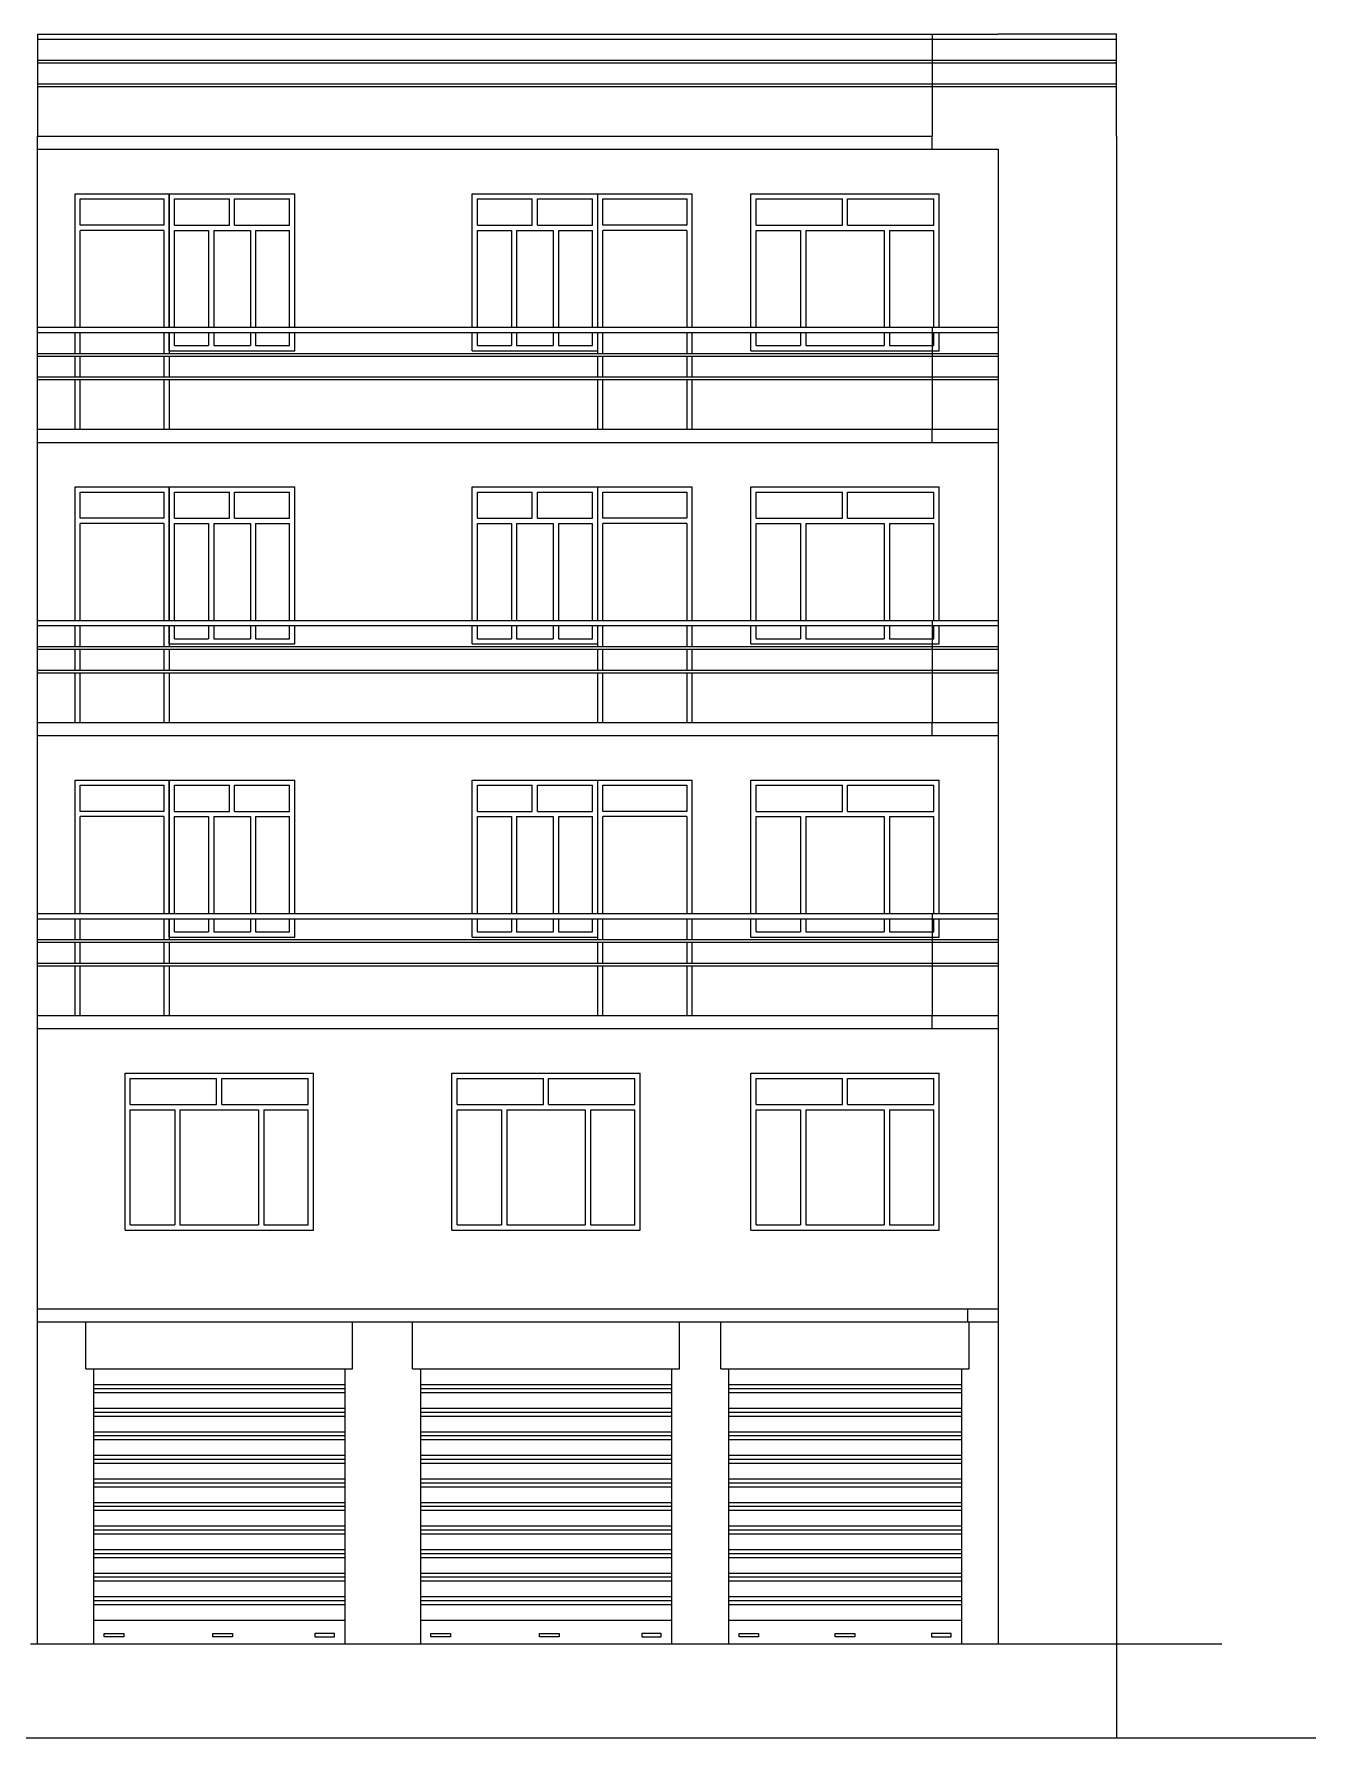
# Model space of a CAD drawing. Header units: inches. Extents: x 118463 to 132921, y -24238 to -19742.
# Drawn here: x 132431 to 132921, y -24185 to -23534 of the extents above; entities that cross this region are included whole.
import ezdxf

# ---------------------------------------------------------------- set-up
doc = ezdxf.new("R2010")
doc.units = ezdxf.units.IN
doc.header["$LTSCALE"] = 5
doc.header["$MEASUREMENT"] = 0
doc.layers.add('A-WALL', color=7, linetype='Continuous', lineweight=9)
doc.layers.add('win', color=5, linetype='Continuous', lineweight=18)
doc.layers.add('WALL', color=7, linetype='Continuous')

msp = doc.modelspace()

# ---------------------------------------------------------------- linework, layer by layer
at = {"layer": 'A-WALL', "ltscale": 5}
for p, q in [((132431.91, -23534.38), (132799.02, -23534.38)), ((132431.91, -23534.38), (132431.91, -23573.38)), ((132431.91, -23536.38), (132844.26, -23536.38)), ((132773.82, -23534.38), (132773.82, -23573.38)), ((132844.26, -23534.38), (132799.02, -23534.38)), ((132844.26, -23573.38), (132844.26, -23534.38)), ((132431.91, -23544.38), (132844.26, -23544.38)), ((132431.91, -23545.38), (132844.26, -23545.38)), ((132431.91, -23553.38), (132844.26, -23553.38)), ((132431.91, -23554.38), (132844.26, -23554.38)), ((132431.91, -23685.38), (132431.91, -23573.38)), ((132773.82, -23578.38), (132773.82, -23573.38)), ((132799.02, -23578.38), (132799.02, -23685.38)), ((132844.26, -23573.38), (132844.26, -23685.38)), ((132431.91, -23646.38), (132799.02, -23646.38)), ((132431.91, -23648.38), (132799.02, -23648.38)), ((132773.82, -23646.38), (132773.82, -23685.38)), ((132431.91, -23656.38), (132799.02, -23656.38)), ((132431.91, -23657.38), (132799.02, -23657.38)), ((132431.91, -23665.38), (132799.02, -23665.38)), ((132431.91, -23666.38), (132799.02, -23666.38)), ((132431.91, -23797.38), (132431.91, -23685.38)), ((132773.82, -23690.38), (132773.82, -23685.38)), ((132799.02, -23685.38), (132799.02, -23797.38)), ((132844.26, -23685.38), (132844.26, -23797.38)), ((132431.91, -23758.38), (132799.02, -23758.38)), ((132431.91, -23760.38), (132799.02, -23760.38)), ((132773.82, -23758.38), (132773.82, -23797.38)), ((132431.91, -23768.38), (132799.02, -23768.38)), ((132431.91, -23769.38), (132799.02, -23769.38)), ((132431.91, -23777.38), (132799.02, -23777.38)), ((132431.91, -23778.38), (132799.02, -23778.38)), ((132431.91, -23909.38), (132431.91, -23797.38)), ((132773.82, -23802.38), (132773.82, -23797.38)), ((132773.82, -23802.38), (132773.82, -23797.38)), ((132799.02, -23797.38), (132799.02, -23909.38)), ((132844.26, -23797.38), (132844.26, -23909.38)), ((132431.91, -23909.38), (132431.91, -23870.38)), ((132431.91, -23870.38), (132799.02, -23870.38)), ((132773.82, -23870.38), (132773.82, -23909.38)), ((132431.91, -23872.38), (132799.02, -23872.38)), ((132431.91, -23880.38), (132799.02, -23880.38)), ((132431.91, -23881.38), (132799.02, -23881.38)), ((132431.91, -23889.38), (132799.02, -23889.38)), ((132431.91, -23890.38), (132799.02, -23890.38)), ((132431.91, -24021.38), (132431.91, -23909.38)), ((132773.82, -23914.38), (132773.82, -23909.38)), ((132799.02, -23909.38), (132799.02, -24021.38)), ((132844.26, -23909.38), (132844.26, -24021.38)), ((132431.91, -24149.38), (132431.91, -24021.38)), ((132787.39, -24021.38), (132787.39, -24026.38)), ((132799.02, -24021.38), (132799.02, -24149.38)), ((132844.26, -24021.38), (132844.26, -24185.38)), ((131820.52, -24185.38), (132920.51, -24185.38))]:
    msp.add_line(p, q, dxfattribs=at)
at = {"layer": 'A-WALL', "color": 1, "ltscale": 5}
for p, q in [((132450.34, -24044.38), (132450.34, -24026.38)), ((132552.34, -24044.38), (132552.34, -24026.38)), ((132575.23, -24044.38), (132575.23, -24026.38)), ((132677.23, -24044.38), (132677.23, -24026.38)), ((132693.01, -24044.38), (132693.01, -24026.38)), ((132788.02, -24044.38), (132788.02, -24026.38)), ((132450.34, -24044.38), (132552.34, -24044.38)), ((132453.34, -24044.38), (132453.34, -24149.38)), ((132453.34, -24044.38), (132453.34, -24149.38)), ((132549.34, -24044.38), (132549.34, -24149.38)), ((132549.34, -24044.38), (132549.34, -24149.38)), ((132575.23, -24044.38), (132677.23, -24044.38)), ((132578.23, -24044.38), (132578.23, -24149.38)), ((132578.23, -24044.38), (132578.23, -24149.38)), ((132674.23, -24044.38), (132674.23, -24149.38)), ((132674.23, -24044.38), (132674.23, -24149.38)), ((132693.01, -24044.38), (132788.02, -24044.38)), ((132696.01, -24044.38), (132696.01, -24149.38)), ((132696.01, -24044.38), (132696.01, -24149.38)), ((132785.02, -24044.38), (132785.02, -24149.38)), ((132785.02, -24044.38), (132785.02, -24149.38)), ((132453.34, -24050.38), (132549.34, -24050.38)), ((132453.34, -24051.88), (132549.34, -24051.88)), ((132453.34, -24053.38), (132549.34, -24053.38)), ((132578.23, -24050.38), (132674.23, -24050.38)), ((132578.23, -24051.88), (132674.23, -24051.88)), ((132578.23, -24053.38), (132674.23, -24053.38)), ((132696.01, -24050.38), (132785.02, -24050.38)), ((132696.01, -24051.88), (132785.02, -24051.88)), ((132696.01, -24053.38), (132785.02, -24053.38)), ((132453.34, -24059.38), (132549.34, -24059.38)), ((132453.34, -24060.88), (132549.34, -24060.88)), ((132578.23, -24059.38), (132674.23, -24059.38)), ((132578.23, -24060.88), (132674.23, -24060.88)), ((132696.01, -24059.38), (132785.02, -24059.38)), ((132696.01, -24060.88), (132785.02, -24060.88)), ((132453.34, -24062.38), (132549.34, -24062.38)), ((132578.23, -24062.38), (132674.23, -24062.38)), ((132696.01, -24062.38), (132785.02, -24062.38)), ((132453.34, -24068.38), (132549.34, -24068.38)), ((132453.34, -24069.88), (132549.34, -24069.88)), ((132453.34, -24071.38), (132549.34, -24071.38)), ((132578.23, -24068.38), (132674.23, -24068.38)), ((132578.23, -24069.88), (132674.23, -24069.88)), ((132578.23, -24071.38), (132674.23, -24071.38)), ((132696.01, -24068.38), (132785.02, -24068.38)), ((132696.01, -24069.88), (132785.02, -24069.88)), ((132696.01, -24071.38), (132785.02, -24071.38)), ((132453.34, -24077.38), (132549.34, -24077.38)), ((132453.34, -24078.88), (132549.34, -24078.88)), ((132453.34, -24080.38), (132549.34, -24080.38)), ((132578.23, -24077.38), (132674.23, -24077.38)), ((132578.23, -24078.88), (132674.23, -24078.88)), ((132578.23, -24080.38), (132674.23, -24080.38)), ((132696.01, -24077.38), (132785.02, -24077.38)), ((132696.01, -24078.88), (132785.02, -24078.88)), ((132696.01, -24080.38), (132785.02, -24080.38)), ((132453.34, -24086.38), (132549.34, -24086.38)), ((132578.23, -24086.38), (132674.23, -24086.38)), ((132696.01, -24086.38), (132785.02, -24086.38)), ((132453.34, -24087.88), (132549.34, -24087.88)), ((132453.34, -24089.38), (132549.34, -24089.38)), ((132578.23, -24087.88), (132674.23, -24087.88)), ((132578.23, -24089.38), (132674.23, -24089.38)), ((132696.01, -24087.88), (132785.02, -24087.88)), ((132696.01, -24089.38), (132785.02, -24089.38)), ((132453.34, -24095.38), (132549.34, -24095.38)), ((132453.34, -24096.88), (132549.34, -24096.88)), ((132453.34, -24098.38), (132549.34, -24098.38)), ((132578.23, -24095.38), (132674.23, -24095.38)), ((132578.23, -24096.88), (132674.23, -24096.88)), ((132578.23, -24098.38), (132674.23, -24098.38)), ((132696.01, -24095.38), (132785.02, -24095.38)), ((132696.01, -24096.88), (132785.02, -24096.88)), ((132696.01, -24098.38), (132785.02, -24098.38)), ((132453.34, -24104.38), (132549.34, -24104.38)), ((132453.34, -24105.88), (132549.34, -24105.88)), ((132578.23, -24104.38), (132674.23, -24104.38)), ((132578.23, -24105.88), (132674.23, -24105.88)), ((132696.01, -24104.38), (132785.02, -24104.38)), ((132696.01, -24105.88), (132785.02, -24105.88)), ((132453.34, -24107.38), (132549.34, -24107.38)), ((132578.23, -24107.38), (132674.23, -24107.38)), ((132696.01, -24107.38), (132785.02, -24107.38)), ((132453.34, -24113.38), (132549.34, -24113.38)), ((132453.34, -24114.88), (132549.34, -24114.88)), ((132453.34, -24116.38), (132549.34, -24116.38)), ((132578.23, -24113.38), (132674.23, -24113.38)), ((132578.23, -24114.88), (132674.23, -24114.88)), ((132578.23, -24116.38), (132674.23, -24116.38)), ((132696.01, -24113.38), (132785.02, -24113.38)), ((132696.01, -24114.88), (132785.02, -24114.88)), ((132696.01, -24116.38), (132785.02, -24116.38)), ((132453.34, -24122.38), (132549.34, -24122.38)), ((132453.34, -24123.88), (132549.34, -24123.88)), ((132453.34, -24125.38), (132549.34, -24125.38)), ((132578.23, -24122.38), (132674.23, -24122.38)), ((132578.23, -24123.88), (132674.23, -24123.88)), ((132578.23, -24125.38), (132674.23, -24125.38)), ((132696.01, -24122.38), (132785.02, -24122.38)), ((132696.01, -24123.88), (132785.02, -24123.88)), ((132696.01, -24125.38), (132785.02, -24125.38)), ((132453.34, -24131.38), (132549.34, -24131.38)), ((132578.23, -24131.38), (132674.23, -24131.38)), ((132696.01, -24131.38), (132785.02, -24131.38)), ((132453.34, -24132.88), (132549.34, -24132.88)), ((132453.34, -24134.38), (132549.34, -24134.38)), ((132578.23, -24132.88), (132674.23, -24132.88)), ((132578.23, -24134.38), (132674.23, -24134.38)), ((132696.01, -24132.88), (132785.02, -24132.88)), ((132696.01, -24134.38), (132785.02, -24134.38)), ((132453.34, -24140.38), (132549.34, -24140.38)), ((132578.23, -24140.38), (132674.23, -24140.38)), ((132696.01, -24140.38), (132785.02, -24140.38))]:
    msp.add_line(p, q, dxfattribs=at)
for points in [[(132457.34, -24145.45), (132464.83, -24145.45), (132464.83, -24146.78), (132457.34, -24146.78)], [(132498.89, -24145.45), (132506.37, -24145.45), (132506.37, -24146.78), (132498.89, -24146.78)], [(132545.42, -24145.45), (132537.94, -24145.45), (132537.94, -24146.78), (132545.42, -24146.78)], [(132582.23, -24145.45), (132589.72, -24145.45), (132589.72, -24146.78), (132582.23, -24146.78)], [(132623.78, -24145.45), (132631.26, -24145.45), (132631.26, -24146.78), (132623.78, -24146.78)], [(132670.31, -24145.45), (132662.82, -24145.45), (132662.82, -24146.78), (132670.31, -24146.78)], [(132700.01, -24145.45), (132707.5, -24145.45), (132707.5, -24146.78), (132700.01, -24146.78)], [(132736.78, -24145.45), (132744.26, -24145.45), (132744.26, -24146.78), (132736.78, -24146.78)], [(132781.1, -24145.45), (132773.62, -24145.45), (132773.62, -24146.78), (132781.1, -24146.78)]]:
    msp.add_lwpolyline(points, close=True, dxfattribs=at)
at = {"layer": 'WALL', "color": 2, "linetype": 'ByBlock', "ltscale": 5}
for p, q in [((132431.91, -23573.38), (132773.82, -23573.38)), ((132431.91, -23578.38), (132799.02, -23578.38)), ((132431.91, -23685.38), (132799.02, -23685.38)), ((132431.91, -23690.38), (132799.02, -23690.38)), ((132431.91, -23797.38), (132799.02, -23797.38)), ((132431.91, -23802.38), (132799.02, -23802.38)), ((132431.91, -23909.38), (132799.02, -23909.38)), ((132431.91, -23914.38), (132799.02, -23914.38)), ((132431.91, -24021.38), (132799.02, -24021.38)), ((132431.91, -24026.38), (132799.02, -24026.38)), ((132429.26, -24149.38), (132884.51, -24149.38))]:
    msp.add_line(p, q, dxfattribs=at)
at = {"layer": 'win'}
for p, q in [((132446.24, -23595.38), (132482.24, -23595.38)), ((132446.24, -23646.38), (132446.24, -23595.38)), ((132448.24, -23597.38), (132480.24, -23597.38)), ((132448.24, -23607.38), (132448.24, -23597.38)), ((132480.24, -23597.38), (132480.24, -23607.38)), ((132482.24, -23595.38), (132530.24, -23595.38)), ((132482.24, -23646.38), (132482.24, -23595.38)), ((132482.24, -23595.38), (132482.24, -23646.38)), ((132484.24, -23597.38), (132505.24, -23597.38)), ((132484.24, -23607.38), (132484.24, -23597.38)), ((132505.24, -23607.38), (132505.24, -23597.38)), ((132507.24, -23597.38), (132528.24, -23597.38)), ((132507.24, -23607.38), (132507.24, -23597.38)), ((132528.24, -23607.38), (132528.24, -23597.38)), ((132530.24, -23646.38), (132530.24, -23595.38)), ((132598.01, -23595.38), (132646.01, -23595.38)), ((132598.01, -23646.38), (132598.01, -23595.38)), ((132600.01, -23597.38), (132621.01, -23597.38)), ((132600.01, -23607.38), (132600.01, -23597.38)), ((132621.01, -23607.38), (132621.01, -23597.38)), ((132623.01, -23597.38), (132644.01, -23597.38)), ((132623.01, -23607.38), (132623.01, -23597.38)), ((132644.01, -23607.38), (132644.01, -23597.38)), ((132646.01, -23646.38), (132646.01, -23595.38)), ((132646.01, -23595.38), (132682.01, -23595.38)), ((132646.01, -23646.38), (132646.01, -23595.38)), ((132648.01, -23597.38), (132680.01, -23597.38)), ((132648.01, -23607.38), (132648.01, -23597.38)), ((132680.01, -23597.38), (132680.01, -23607.38)), ((132682.01, -23595.38), (132682.01, -23646.38)), ((132704.52, -23595.38), (132776.52, -23595.38)), ((132704.52, -23646.38), (132704.52, -23595.38)), ((132706.52, -23597.38), (132739.52, -23597.38)), ((132706.52, -23607.38), (132706.52, -23597.38)), ((132739.52, -23607.38), (132739.52, -23597.38)), ((132741.52, -23597.38), (132774.52, -23597.38)), ((132741.52, -23607.38), (132741.52, -23597.38)), ((132774.52, -23607.38), (132774.52, -23597.38)), ((132776.52, -23646.38), (132776.52, -23595.38)), ((132480.24, -23607.38), (132448.24, -23607.38)), ((132448.24, -23646.38), (132448.24, -23609.38)), ((132480.24, -23609.38), (132448.24, -23609.38)), ((132480.24, -23609.38), (132480.24, -23646.38)), ((132484.24, -23607.38), (132505.24, -23607.38)), ((132484.24, -23609.38), (132497.24, -23609.38)), ((132484.24, -23646.38), (132484.24, -23609.38)), ((132497.24, -23609.38), (132497.24, -23646.38)), ((132499.24, -23609.38), (132513.24, -23609.38)), ((132499.24, -23609.38), (132499.24, -23646.38)), ((132507.24, -23607.38), (132528.24, -23607.38)), ((132513.24, -23609.38), (132513.24, -23646.38)), ((132515.24, -23609.38), (132528.24, -23609.38)), ((132515.24, -23609.38), (132515.24, -23646.38)), ((132528.24, -23646.38), (132528.24, -23609.38)), ((132600.01, -23607.38), (132621.01, -23607.38)), ((132600.01, -23609.38), (132613.01, -23609.38)), ((132600.01, -23646.38), (132600.01, -23609.38)), ((132613.01, -23609.38), (132613.01, -23646.38)), ((132615.01, -23609.38), (132629.01, -23609.38)), ((132615.01, -23609.38), (132615.01, -23646.38)), ((132623.01, -23607.38), (132644.01, -23607.38)), ((132629.01, -23609.38), (132629.01, -23646.38)), ((132631.01, -23609.38), (132644.01, -23609.38)), ((132631.01, -23609.38), (132631.01, -23646.38)), ((132644.01, -23646.38), (132644.01, -23609.38)), ((132680.01, -23607.38), (132648.01, -23607.38)), ((132648.01, -23646.38), (132648.01, -23609.38)), ((132680.01, -23609.38), (132648.01, -23609.38)), ((132680.01, -23609.38), (132680.01, -23646.38)), ((132706.52, -23607.38), (132739.52, -23607.38)), ((132706.52, -23609.38), (132723.52, -23609.38)), ((132706.52, -23646.38), (132706.52, -23609.38)), ((132723.52, -23609.38), (132723.52, -23646.38)), ((132725.52, -23609.38), (132755.52, -23609.38)), ((132725.52, -23609.38), (132725.52, -23646.38)), ((132741.52, -23607.38), (132774.52, -23607.38)), ((132755.52, -23609.38), (132755.52, -23646.38)), ((132757.52, -23609.38), (132774.52, -23609.38)), ((132757.52, -23609.38), (132757.52, -23646.38)), ((132774.52, -23646.38), (132774.52, -23609.38)), ((132446.24, -23656.38), (132446.24, -23648.38)), ((132448.24, -23656.38), (132448.24, -23648.38)), ((132480.24, -23648.38), (132480.24, -23656.38)), ((132482.24, -23655.38), (132482.24, -23648.38)), ((132482.24, -23648.38), (132482.24, -23656.38)), ((132484.24, -23653.38), (132484.24, -23648.38)), ((132497.24, -23648.38), (132497.24, -23653.38)), ((132499.24, -23648.38), (132499.24, -23653.38)), ((132513.24, -23648.38), (132513.24, -23653.38)), ((132515.24, -23648.38), (132515.24, -23653.38)), ((132528.24, -23653.38), (132528.24, -23648.38)), ((132530.24, -23655.38), (132530.24, -23648.38)), ((132598.01, -23655.38), (132598.01, -23648.38)), ((132600.01, -23653.38), (132600.01, -23648.38)), ((132613.01, -23648.38), (132613.01, -23653.38)), ((132615.01, -23648.38), (132615.01, -23653.38)), ((132629.01, -23648.38), (132629.01, -23653.38)), ((132631.01, -23648.38), (132631.01, -23653.38)), ((132644.01, -23653.38), (132644.01, -23648.38)), ((132646.01, -23655.38), (132646.01, -23648.38)), ((132646.01, -23656.38), (132646.01, -23648.38)), ((132648.01, -23656.38), (132648.01, -23648.38)), ((132680.01, -23648.38), (132680.01, -23656.38)), ((132682.01, -23648.38), (132682.01, -23656.38)), ((132704.52, -23655.38), (132704.52, -23648.38)), ((132706.52, -23653.38), (132706.52, -23648.38)), ((132723.52, -23648.38), (132723.52, -23653.38)), ((132725.52, -23648.38), (132725.52, -23653.38)), ((132755.52, -23648.38), (132755.52, -23653.38)), ((132757.52, -23648.38), (132757.52, -23653.38)), ((132774.52, -23653.38), (132774.52, -23648.38)), ((132776.52, -23655.38), (132776.52, -23648.38)), ((132482.24, -23655.38), (132530.24, -23655.38)), ((132484.24, -23653.38), (132497.24, -23653.38)), ((132499.24, -23653.38), (132513.24, -23653.38)), ((132515.24, -23653.38), (132528.24, -23653.38)), ((132598.01, -23655.38), (132646.01, -23655.38)), ((132600.01, -23653.38), (132613.01, -23653.38)), ((132615.01, -23653.38), (132629.01, -23653.38)), ((132631.01, -23653.38), (132644.01, -23653.38)), ((132704.52, -23655.38), (132776.52, -23655.38)), ((132706.52, -23653.38), (132723.52, -23653.38)), ((132725.52, -23653.38), (132755.52, -23653.38)), ((132757.52, -23653.38), (132774.52, -23653.38)), ((132446.24, -23665.38), (132446.24, -23657.38)), ((132448.24, -23665.38), (132448.24, -23657.38)), ((132480.24, -23657.38), (132480.24, -23665.38)), ((132482.24, -23657.38), (132482.24, -23665.38)), ((132646.01, -23665.38), (132646.01, -23657.38)), ((132648.01, -23665.38), (132648.01, -23657.38)), ((132680.01, -23657.38), (132680.01, -23665.38)), ((132682.01, -23657.38), (132682.01, -23665.38)), ((132446.24, -23685.38), (132446.24, -23666.38)), ((132448.24, -23685.38), (132448.24, -23666.38)), ((132480.24, -23666.38), (132480.24, -23685.38)), ((132482.24, -23666.38), (132482.24, -23685.38)), ((132646.01, -23685.38), (132646.01, -23666.38)), ((132648.01, -23685.38), (132648.01, -23666.38)), ((132680.01, -23666.38), (132680.01, -23685.38)), ((132682.01, -23666.38), (132682.01, -23685.38)), ((132446.24, -23707.38), (132482.24, -23707.38)), ((132446.24, -23758.38), (132446.24, -23707.38)), ((132448.24, -23709.38), (132480.24, -23709.38)), ((132448.24, -23719.38), (132448.24, -23709.38)), ((132480.24, -23709.38), (132480.24, -23719.38)), ((132482.24, -23707.38), (132530.24, -23707.38)), ((132482.24, -23758.38), (132482.24, -23707.38)), ((132482.24, -23707.38), (132482.24, -23758.38)), ((132484.24, -23709.38), (132505.24, -23709.38)), ((132484.24, -23719.38), (132484.24, -23709.38)), ((132505.24, -23719.38), (132505.24, -23709.38)), ((132507.24, -23709.38), (132528.24, -23709.38)), ((132507.24, -23719.38), (132507.24, -23709.38)), ((132528.24, -23719.38), (132528.24, -23709.38)), ((132530.24, -23758.38), (132530.24, -23707.38)), ((132598.01, -23707.38), (132646.01, -23707.38)), ((132598.01, -23758.38), (132598.01, -23707.38)), ((132600.01, -23709.38), (132621.01, -23709.38)), ((132600.01, -23719.38), (132600.01, -23709.38)), ((132621.01, -23719.38), (132621.01, -23709.38)), ((132623.01, -23709.38), (132644.01, -23709.38)), ((132623.01, -23719.38), (132623.01, -23709.38)), ((132644.01, -23719.38), (132644.01, -23709.38)), ((132646.01, -23758.38), (132646.01, -23707.38)), ((132646.01, -23707.38), (132682.01, -23707.38)), ((132646.01, -23758.38), (132646.01, -23707.38)), ((132648.01, -23709.38), (132680.01, -23709.38)), ((132648.01, -23719.38), (132648.01, -23709.38)), ((132680.01, -23709.38), (132680.01, -23719.38)), ((132682.01, -23707.38), (132682.01, -23758.38)), ((132704.52, -23707.38), (132776.52, -23707.38)), ((132704.52, -23758.38), (132704.52, -23707.38)), ((132706.52, -23709.38), (132739.52, -23709.38)), ((132706.52, -23719.38), (132706.52, -23709.38)), ((132739.52, -23719.38), (132739.52, -23709.38)), ((132741.52, -23709.38), (132774.52, -23709.38)), ((132741.52, -23719.38), (132741.52, -23709.38)), ((132774.52, -23719.38), (132774.52, -23709.38)), ((132776.52, -23758.38), (132776.52, -23707.38)), ((132480.24, -23719.38), (132448.24, -23719.38)), ((132448.24, -23758.38), (132448.24, -23721.38)), ((132480.24, -23721.38), (132448.24, -23721.38)), ((132480.24, -23721.38), (132480.24, -23758.38)), ((132484.24, -23719.38), (132505.24, -23719.38)), ((132484.24, -23721.38), (132497.24, -23721.38)), ((132484.24, -23758.38), (132484.24, -23721.38)), ((132497.24, -23721.38), (132497.24, -23758.38)), ((132499.24, -23721.38), (132513.24, -23721.38)), ((132499.24, -23721.38), (132499.24, -23758.38)), ((132507.24, -23719.38), (132528.24, -23719.38)), ((132513.24, -23721.38), (132513.24, -23758.38)), ((132515.24, -23721.38), (132528.24, -23721.38)), ((132515.24, -23721.38), (132515.24, -23758.38)), ((132528.24, -23758.38), (132528.24, -23721.38)), ((132600.01, -23719.38), (132621.01, -23719.38)), ((132600.01, -23721.38), (132613.01, -23721.38)), ((132600.01, -23758.38), (132600.01, -23721.38)), ((132613.01, -23721.38), (132613.01, -23758.38)), ((132615.01, -23721.38), (132629.01, -23721.38)), ((132615.01, -23721.38), (132615.01, -23758.38)), ((132623.01, -23719.38), (132644.01, -23719.38)), ((132629.01, -23721.38), (132629.01, -23758.38)), ((132631.01, -23721.38), (132644.01, -23721.38)), ((132631.01, -23721.38), (132631.01, -23758.38)), ((132644.01, -23758.38), (132644.01, -23721.38)), ((132680.01, -23719.38), (132648.01, -23719.38)), ((132648.01, -23758.38), (132648.01, -23721.38)), ((132680.01, -23721.38), (132648.01, -23721.38)), ((132680.01, -23721.38), (132680.01, -23758.38)), ((132706.52, -23719.38), (132739.52, -23719.38)), ((132706.52, -23721.38), (132723.52, -23721.38)), ((132706.52, -23758.38), (132706.52, -23721.38)), ((132723.52, -23721.38), (132723.52, -23758.38)), ((132725.52, -23721.38), (132755.52, -23721.38)), ((132725.52, -23721.38), (132725.52, -23758.38)), ((132741.52, -23719.38), (132774.52, -23719.38)), ((132755.52, -23721.38), (132755.52, -23758.38)), ((132757.52, -23721.38), (132774.52, -23721.38)), ((132757.52, -23721.38), (132757.52, -23758.38)), ((132774.52, -23758.38), (132774.52, -23721.38)), ((132446.24, -23768.38), (132446.24, -23760.38)), ((132448.24, -23768.38), (132448.24, -23760.38)), ((132480.24, -23760.38), (132480.24, -23768.38)), ((132482.24, -23767.38), (132482.24, -23760.38)), ((132482.24, -23760.38), (132482.24, -23768.38)), ((132484.24, -23765.38), (132484.24, -23760.38)), ((132497.24, -23760.38), (132497.24, -23765.38)), ((132499.24, -23760.38), (132499.24, -23765.38)), ((132513.24, -23760.38), (132513.24, -23765.38)), ((132515.24, -23760.38), (132515.24, -23765.38)), ((132528.24, -23765.38), (132528.24, -23760.38)), ((132530.24, -23767.38), (132530.24, -23760.38)), ((132598.01, -23767.38), (132598.01, -23760.38)), ((132600.01, -23765.38), (132600.01, -23760.38)), ((132613.01, -23760.38), (132613.01, -23765.38)), ((132615.01, -23760.38), (132615.01, -23765.38)), ((132629.01, -23760.38), (132629.01, -23765.38)), ((132631.01, -23760.38), (132631.01, -23765.38)), ((132644.01, -23765.38), (132644.01, -23760.38)), ((132646.01, -23767.38), (132646.01, -23760.38)), ((132646.01, -23768.38), (132646.01, -23760.38)), ((132648.01, -23768.38), (132648.01, -23760.38)), ((132680.01, -23760.38), (132680.01, -23768.38)), ((132682.01, -23760.38), (132682.01, -23768.38)), ((132704.52, -23767.38), (132704.52, -23760.38)), ((132706.52, -23765.38), (132706.52, -23760.38)), ((132723.52, -23760.38), (132723.52, -23765.38)), ((132725.52, -23760.38), (132725.52, -23765.38)), ((132755.52, -23760.38), (132755.52, -23765.38)), ((132757.52, -23760.38), (132757.52, -23765.38)), ((132774.52, -23765.38), (132774.52, -23760.38)), ((132776.52, -23767.38), (132776.52, -23760.38)), ((132482.24, -23767.38), (132530.24, -23767.38)), ((132484.24, -23765.38), (132497.24, -23765.38)), ((132499.24, -23765.38), (132513.24, -23765.38)), ((132515.24, -23765.38), (132528.24, -23765.38)), ((132598.01, -23767.38), (132646.01, -23767.38)), ((132600.01, -23765.38), (132613.01, -23765.38)), ((132615.01, -23765.38), (132629.01, -23765.38)), ((132631.01, -23765.38), (132644.01, -23765.38)), ((132704.52, -23767.38), (132776.52, -23767.38)), ((132706.52, -23765.38), (132723.52, -23765.38)), ((132725.52, -23765.38), (132755.52, -23765.38)), ((132757.52, -23765.38), (132774.52, -23765.38)), ((132446.24, -23777.38), (132446.24, -23769.38)), ((132448.24, -23777.38), (132448.24, -23769.38)), ((132480.24, -23769.38), (132480.24, -23777.38)), ((132482.24, -23769.38), (132482.24, -23777.38)), ((132646.01, -23777.38), (132646.01, -23769.38)), ((132648.01, -23777.38), (132648.01, -23769.38)), ((132680.01, -23769.38), (132680.01, -23777.38)), ((132682.01, -23769.38), (132682.01, -23777.38)), ((132446.24, -23797.38), (132446.24, -23778.38)), ((132448.24, -23797.38), (132448.24, -23778.38)), ((132480.24, -23778.38), (132480.24, -23797.38)), ((132482.24, -23778.38), (132482.24, -23797.38)), ((132646.01, -23797.38), (132646.01, -23778.38)), ((132648.01, -23797.38), (132648.01, -23778.38)), ((132680.01, -23778.38), (132680.01, -23797.38)), ((132682.01, -23778.38), (132682.01, -23797.38)), ((132446.24, -23819.38), (132482.24, -23819.38)), ((132446.24, -23870.38), (132446.24, -23819.38)), ((132482.24, -23819.38), (132530.24, -23819.38)), ((132482.24, -23819.38), (132482.24, -23870.38)), ((132482.24, -23870.38), (132482.24, -23819.38)), ((132530.24, -23870.38), (132530.24, -23819.38)), ((132598.01, -23819.38), (132646.01, -23819.38)), ((132598.01, -23870.38), (132598.01, -23819.38)), ((132646.01, -23819.38), (132682.01, -23819.38)), ((132646.01, -23870.38), (132646.01, -23819.38)), ((132646.01, -23870.38), (132646.01, -23819.38)), ((132682.01, -23819.38), (132682.01, -23870.38)), ((132704.52, -23819.38), (132776.52, -23819.38)), ((132704.52, -23870.38), (132704.52, -23819.38)), ((132776.52, -23870.38), (132776.52, -23819.38)), ((132448.24, -23821.38), (132480.24, -23821.38)), ((132448.24, -23831.38), (132448.24, -23821.38)), ((132480.24, -23821.38), (132480.24, -23831.38)), ((132484.24, -23821.38), (132505.24, -23821.38)), ((132484.24, -23831.38), (132484.24, -23821.38)), ((132505.24, -23831.38), (132505.24, -23821.38)), ((132507.24, -23821.38), (132528.24, -23821.38)), ((132507.24, -23831.38), (132507.24, -23821.38)), ((132528.24, -23831.38), (132528.24, -23821.38)), ((132600.01, -23821.38), (132621.01, -23821.38)), ((132600.01, -23831.38), (132600.01, -23821.38)), ((132621.01, -23831.38), (132621.01, -23821.38)), ((132623.01, -23821.38), (132644.01, -23821.38)), ((132623.01, -23831.38), (132623.01, -23821.38)), ((132644.01, -23831.38), (132644.01, -23821.38)), ((132648.01, -23821.38), (132680.01, -23821.38)), ((132648.01, -23831.38), (132648.01, -23821.38)), ((132680.01, -23821.38), (132680.01, -23831.38)), ((132706.52, -23821.38), (132739.52, -23821.38)), ((132706.52, -23831.38), (132706.52, -23821.38)), ((132739.52, -23831.38), (132739.52, -23821.38)), ((132741.52, -23821.38), (132774.52, -23821.38)), ((132741.52, -23831.38), (132741.52, -23821.38)), ((132774.52, -23831.38), (132774.52, -23821.38)), ((132480.24, -23831.38), (132448.24, -23831.38)), ((132484.24, -23831.38), (132505.24, -23831.38)), ((132507.24, -23831.38), (132528.24, -23831.38)), ((132600.01, -23831.38), (132621.01, -23831.38)), ((132623.01, -23831.38), (132644.01, -23831.38)), ((132680.01, -23831.38), (132648.01, -23831.38)), ((132706.52, -23831.38), (132739.52, -23831.38)), ((132741.52, -23831.38), (132774.52, -23831.38)), ((132480.24, -23833.38), (132448.24, -23833.38)), ((132448.24, -23870.38), (132448.24, -23833.38)), ((132480.24, -23833.38), (132480.24, -23870.38)), ((132484.24, -23833.38), (132497.24, -23833.38)), ((132484.24, -23870.38), (132484.24, -23833.38)), ((132497.24, -23833.38), (132497.24, -23870.38)), ((132499.24, -23833.38), (132513.24, -23833.38)), ((132499.24, -23833.38), (132499.24, -23870.38)), ((132513.24, -23833.38), (132513.24, -23870.38)), ((132515.24, -23833.38), (132528.24, -23833.38)), ((132515.24, -23833.38), (132515.24, -23870.38)), ((132528.24, -23870.38), (132528.24, -23833.38)), ((132600.01, -23833.38), (132613.01, -23833.38)), ((132600.01, -23870.38), (132600.01, -23833.38)), ((132613.01, -23833.38), (132613.01, -23870.38)), ((132615.01, -23833.38), (132629.01, -23833.38)), ((132615.01, -23833.38), (132615.01, -23870.38)), ((132629.01, -23833.38), (132629.01, -23870.38)), ((132631.01, -23833.38), (132644.01, -23833.38)), ((132631.01, -23833.38), (132631.01, -23870.38)), ((132644.01, -23870.38), (132644.01, -23833.38)), ((132680.01, -23833.38), (132648.01, -23833.38)), ((132648.01, -23870.38), (132648.01, -23833.38)), ((132680.01, -23833.38), (132680.01, -23870.38)), ((132706.52, -23833.38), (132723.52, -23833.38)), ((132706.52, -23870.38), (132706.52, -23833.38)), ((132723.52, -23833.38), (132723.52, -23870.38)), ((132725.52, -23833.38), (132755.52, -23833.38)), ((132725.52, -23833.38), (132725.52, -23870.38)), ((132755.52, -23833.38), (132755.52, -23870.38)), ((132757.52, -23833.38), (132774.52, -23833.38)), ((132757.52, -23833.38), (132757.52, -23870.38)), ((132774.52, -23870.38), (132774.52, -23833.38)), ((132446.24, -23880.38), (132446.24, -23872.38)), ((132448.24, -23880.38), (132448.24, -23872.38)), ((132480.24, -23872.38), (132480.24, -23880.38)), ((132482.24, -23879.38), (132482.24, -23872.38)), ((132482.24, -23872.38), (132482.24, -23880.38)), ((132484.24, -23877.38), (132484.24, -23872.38)), ((132484.24, -23877.38), (132497.24, -23877.38)), ((132497.24, -23872.38), (132497.24, -23877.38)), ((132499.24, -23872.38), (132499.24, -23877.38)), ((132499.24, -23877.38), (132513.24, -23877.38)), ((132513.24, -23872.38), (132513.24, -23877.38)), ((132515.24, -23872.38), (132515.24, -23877.38)), ((132515.24, -23877.38), (132528.24, -23877.38)), ((132528.24, -23877.38), (132528.24, -23872.38)), ((132530.24, -23879.38), (132530.24, -23872.38)), ((132598.01, -23879.38), (132598.01, -23872.38)), ((132600.01, -23877.38), (132600.01, -23872.38)), ((132600.01, -23877.38), (132613.01, -23877.38)), ((132613.01, -23872.38), (132613.01, -23877.38)), ((132615.01, -23872.38), (132615.01, -23877.38)), ((132615.01, -23877.38), (132629.01, -23877.38)), ((132629.01, -23872.38), (132629.01, -23877.38)), ((132631.01, -23872.38), (132631.01, -23877.38)), ((132631.01, -23877.38), (132644.01, -23877.38)), ((132644.01, -23877.38), (132644.01, -23872.38)), ((132646.01, -23879.38), (132646.01, -23872.38)), ((132646.01, -23880.38), (132646.01, -23872.38)), ((132648.01, -23880.38), (132648.01, -23872.38)), ((132680.01, -23872.38), (132680.01, -23880.38)), ((132682.01, -23872.38), (132682.01, -23880.38)), ((132704.52, -23879.38), (132704.52, -23872.38)), ((132706.52, -23877.38), (132706.52, -23872.38)), ((132706.52, -23877.38), (132723.52, -23877.38)), ((132723.52, -23872.38), (132723.52, -23877.38)), ((132725.52, -23872.38), (132725.52, -23877.38)), ((132725.52, -23877.38), (132755.52, -23877.38)), ((132755.52, -23872.38), (132755.52, -23877.38)), ((132757.52, -23872.38), (132757.52, -23877.38)), ((132757.52, -23877.38), (132774.52, -23877.38)), ((132774.52, -23877.38), (132774.52, -23872.38)), ((132776.52, -23879.38), (132776.52, -23872.38)), ((132446.24, -23889.38), (132446.24, -23881.38)), ((132448.24, -23889.38), (132448.24, -23881.38)), ((132480.24, -23881.38), (132480.24, -23889.38)), ((132482.24, -23879.38), (132530.24, -23879.38)), ((132482.24, -23881.38), (132482.24, -23889.38)), ((132598.01, -23879.38), (132646.01, -23879.38)), ((132646.01, -23889.38), (132646.01, -23881.38)), ((132648.01, -23889.38), (132648.01, -23881.38)), ((132680.01, -23881.38), (132680.01, -23889.38)), ((132682.01, -23881.38), (132682.01, -23889.38)), ((132704.52, -23879.38), (132776.52, -23879.38)), ((132446.24, -23909.38), (132446.24, -23890.38)), ((132448.24, -23909.38), (132448.24, -23890.38)), ((132480.24, -23890.38), (132480.24, -23909.38)), ((132482.24, -23890.38), (132482.24, -23909.38)), ((132646.01, -23909.38), (132646.01, -23890.38)), ((132648.01, -23909.38), (132648.01, -23890.38)), ((132680.01, -23890.38), (132680.01, -23909.38)), ((132682.01, -23890.38), (132682.01, -23909.38)), ((132465.34, -23931.38), (132537.34, -23931.38)), ((132465.34, -23991.38), (132465.34, -23931.38)), ((132467.34, -23933.38), (132500.34, -23933.38)), ((132467.34, -23943.38), (132467.34, -23933.38)), ((132500.34, -23943.38), (132500.34, -23933.38)), ((132502.34, -23933.38), (132535.34, -23933.38)), ((132502.34, -23943.38), (132502.34, -23933.38)), ((132535.34, -23943.38), (132535.34, -23933.38)), ((132537.34, -23991.38), (132537.34, -23931.38)), ((132590.23, -23931.38), (132662.23, -23931.38)), ((132590.23, -23991.38), (132590.23, -23931.38)), ((132592.23, -23933.38), (132625.23, -23933.38)), ((132592.23, -23943.38), (132592.23, -23933.38)), ((132625.23, -23943.38), (132625.23, -23933.38)), ((132627.23, -23933.38), (132660.23, -23933.38)), ((132627.23, -23943.38), (132627.23, -23933.38)), ((132660.23, -23943.38), (132660.23, -23933.38)), ((132662.23, -23991.38), (132662.23, -23931.38)), ((132704.52, -23931.38), (132776.52, -23931.38)), ((132704.52, -23991.38), (132704.52, -23931.38)), ((132706.52, -23933.38), (132739.52, -23933.38)), ((132706.52, -23943.38), (132706.52, -23933.38)), ((132739.52, -23943.38), (132739.52, -23933.38)), ((132741.52, -23933.38), (132774.52, -23933.38)), ((132741.52, -23943.38), (132741.52, -23933.38)), ((132774.52, -23943.38), (132774.52, -23933.38)), ((132776.52, -23991.38), (132776.52, -23931.38)), ((132467.34, -23943.38), (132500.34, -23943.38)), ((132502.34, -23943.38), (132535.34, -23943.38)), ((132592.23, -23943.38), (132625.23, -23943.38)), ((132627.23, -23943.38), (132660.23, -23943.38)), ((132706.52, -23943.38), (132739.52, -23943.38)), ((132741.52, -23943.38), (132774.52, -23943.38)), ((132467.34, -23945.38), (132484.34, -23945.38)), ((132467.34, -23989.38), (132467.34, -23945.38)), ((132484.34, -23945.38), (132484.34, -23989.38)), ((132486.34, -23945.38), (132516.34, -23945.38)), ((132486.34, -23945.38), (132486.34, -23989.38)), ((132516.34, -23945.38), (132516.34, -23989.38)), ((132518.34, -23945.38), (132535.34, -23945.38)), ((132518.34, -23945.38), (132518.34, -23989.38)), ((132535.34, -23989.38), (132535.34, -23945.38)), ((132592.23, -23945.38), (132609.23, -23945.38)), ((132592.23, -23989.38), (132592.23, -23945.38)), ((132609.23, -23945.38), (132609.23, -23989.38)), ((132611.23, -23945.38), (132641.23, -23945.38)), ((132611.23, -23945.38), (132611.23, -23989.38)), ((132641.23, -23945.38), (132641.23, -23989.38)), ((132643.23, -23945.38), (132660.23, -23945.38)), ((132643.23, -23945.38), (132643.23, -23989.38)), ((132660.23, -23989.38), (132660.23, -23945.38)), ((132706.52, -23945.38), (132723.52, -23945.38)), ((132706.52, -23989.38), (132706.52, -23945.38)), ((132723.52, -23945.38), (132723.52, -23989.38)), ((132725.52, -23945.38), (132755.52, -23945.38)), ((132725.52, -23945.38), (132725.52, -23989.38)), ((132755.52, -23945.38), (132755.52, -23989.38)), ((132757.52, -23945.38), (132774.52, -23945.38)), ((132757.52, -23945.38), (132757.52, -23989.38)), ((132774.52, -23989.38), (132774.52, -23945.38)), ((132465.34, -23991.38), (132537.34, -23991.38)), ((132467.34, -23989.38), (132484.34, -23989.38)), ((132486.34, -23989.38), (132516.34, -23989.38)), ((132518.34, -23989.38), (132535.34, -23989.38)), ((132590.23, -23991.38), (132662.23, -23991.38)), ((132592.23, -23989.38), (132609.23, -23989.38)), ((132611.23, -23989.38), (132641.23, -23989.38)), ((132643.23, -23989.38), (132660.23, -23989.38)), ((132704.52, -23991.38), (132776.52, -23991.38)), ((132706.52, -23989.38), (132723.52, -23989.38)), ((132725.52, -23989.38), (132755.52, -23989.38)), ((132757.52, -23989.38), (132774.52, -23989.38))]:
    msp.add_line(p, q, dxfattribs=at)

doc.saveas('drawing.dxf')
